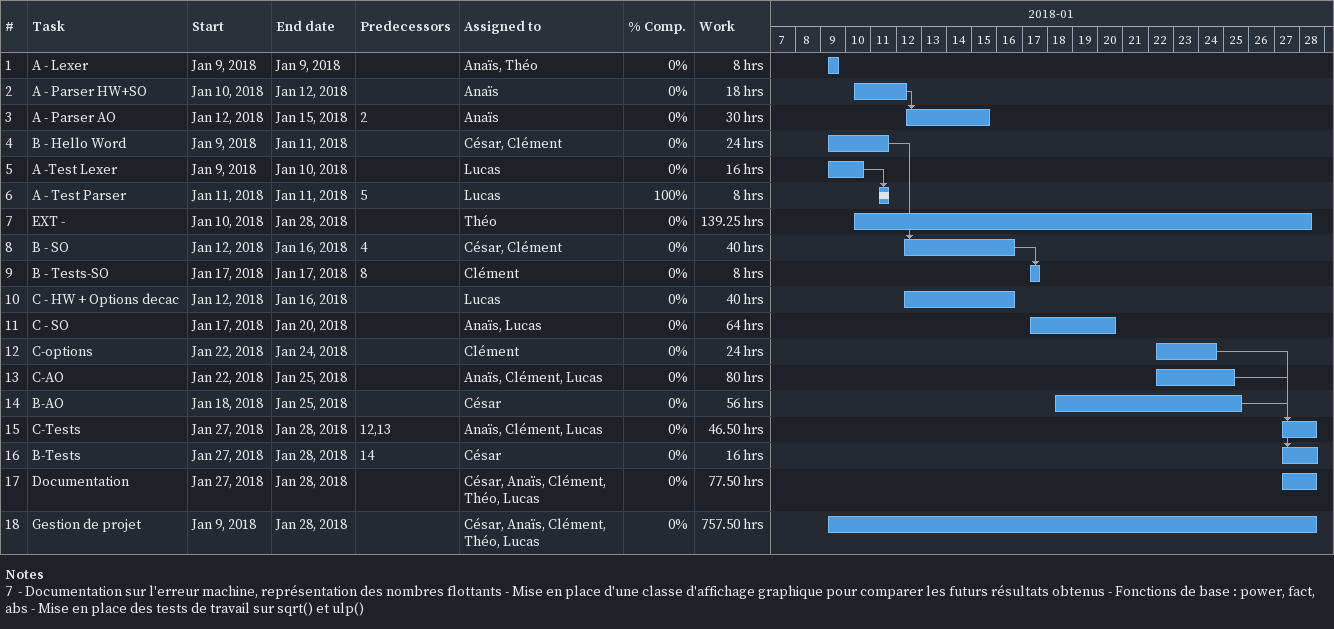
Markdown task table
| ID | Task | Start | Finish | Predecessors | Resources | % complete | Work (h) |
|---|---|---|---|---|---|---|---|
| 1 | A - Lexer | 2018-01-09 | 2018-01-09 |  | Anaïs, Théo | 0 | 8 |
| 2 | A - Parser HW+SO | 2018-01-10 | 2018-01-12 |  | Anaïs | 0 | 18 |
| 3 | A - Parser AO | 2018-01-12 | 2018-01-15 | 2 | Anaïs | 0 | 30 |
| 4 | B - Hello Word | 2018-01-09 | 2018-01-11 |  | César, Clément | 0 | 24 |
| 5 | A -Test Lexer | 2018-01-09 | 2018-01-10 |  | Lucas | 0 | 16 |
| 6 | A - Test Parser | 2018-01-11 | 2018-01-11 | 5 | Lucas | 100 | 8 |
| 7 | EXT - | 2018-01-10 | 2018-01-28 |  | Théo | 0 | 139.25 |
| 8 | B - SO | 2018-01-12 | 2018-01-16 | 4 | César, Clément | 0 | 40 |
| 9 | B - Tests-SO | 2018-01-17 | 2018-01-17 | 8 | Clément | 0 | 8 |
| 10 | C - HW + Options decac | 2018-01-12 | 2018-01-16 |  | Lucas | 0 | 40 |
| 11 | C - SO | 2018-01-17 | 2018-01-20 |  | Anaïs, Lucas | 0 | 64 |
| 12 | C-options | 2018-01-22 | 2018-01-24 |  | Clément | 0 | 24 |
| 13 | C-AO | 2018-01-22 | 2018-01-25 |  | Anaïs, Clément, Lucas | 0 | 80 |
| 14 | B-AO | 2018-01-18 | 2018-01-25 |  | César | 0 | 56 |
| 15 | C-Tests | 2018-01-27 | 2018-01-28 | 12, 13 | Anaïs, Clément, Lucas | 0 | 46.50 |
| 16 | B-Tests | 2018-01-27 | 2018-01-28 | 14 | César | 0 | 16 |
| 17 | Documentation | 2018-01-27 | 2018-01-28 |  | César, Anaïs, Clément, Théo, Lucas | 0 | 77.50 |
| 18 | Gestion de projet | 2018-01-09 | 2018-01-28 |  | César, Anaïs, Clément, Théo, Lucas | 0 | 757.50 |

Notes
- 7: - Documentation sur l'erreur machine, représentation des nombres flottants - Mise en place d'une classe d'affichage graphique pour comparer les futurs résultats obtenus - Fonctions de base : power, fact, abs - Mise en place des tests de travail sur sqrt() et ulp()
